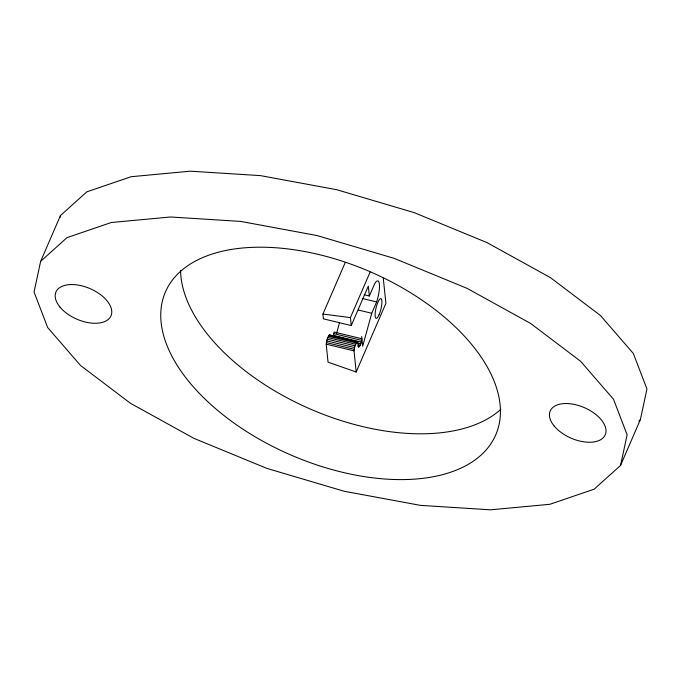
<?xml version="1.0" encoding="UTF-8"?>
<svg xmlns="http://www.w3.org/2000/svg" width="681" height="681" viewBox="0 0 681 681"><rect width="100%" height="100%" fill="white"/><g stroke="black" fill="none" stroke-linecap="round" stroke-linejoin="round"><path stroke-width="1.02" d="M383.25 278.197L385.914 303.309L356.18 372.005L328.038 362.164L326.216 344.177L327.127 339.112L328.897 335.341L329.434 334.958L357.67 341.811L358.598 347.514L360.87 343.828L361.875 338.746L361.679 336.525M356.18 372.005L354.035 350.868L354.946 345.812L357.244 341.658M361.347 342.109L333.537 335.41L334.065 332.056L361.875 338.746L362.701 346.178L371.741 313.269L376.644 301.938A15.782 3.924 -76.5 0 0 379.394 284.19A15.782 3.924 -76.5 0 0 374.703 283.645L369.349 296.014L364.199 294.771M40.639 261.351L34.05 292.013L47.67 327.535L80.562 365.501L130.497 403.322L194.068 438.428L266.943 468.417L344.16 491.256L420.449 505.37L490.609 509.822L549.873 504.289L594.19 489.154L620.536 465.446L640.361 419.649L646.95 388.987L633.33 353.465L600.438 315.499L550.503 277.678L486.932 242.572L414.057 212.583L336.84 189.744L260.551 175.63L190.391 171.178L131.127 176.711L86.81 191.846L60.464 215.554L40.639 261.351L66.993 237.643L111.309 222.508L170.565 216.984L240.733 221.427L317.023 235.549L394.231 258.38L467.106 288.369L530.678 323.475L580.621 361.296L613.513 399.27L627.133 434.793L620.536 465.446M60.022 217.597L60.464 215.554M336.533 333.494L339.547 322.522M369.349 296.014L368.302 286.148L351.251 325.552L323.441 318.861L322.93 314.052L345.122 262.772M351.251 325.552L350.409 317.601L370.089 272.128M638.804 421.045L640.361 419.649M322.93 314.052L350.409 317.601M362.224 298.465L376.644 301.938M358.351 310.042L371.741 313.269M333.886 333.664L361.696 340.364M357.67 341.811L329.434 334.958M328.897 335.341L356.708 342.032M357.78 343.079L360.87 343.828M328.293 336.218L356.103 342.909M327.689 337.512L355.499 344.211M358.24 344.858L360.3 345.352M357.627 346.05L359.696 346.544M327.127 339.112L354.946 345.812M326.676 340.866L354.486 347.557M326.361 342.603L354.171 349.302M326.216 344.177L354.035 350.868M500.799 409.358A179.954 99.843 23.4 0 1 310.408 409.085A179.954 99.843 23.4 0 1 180.567 270.34M379.155 314.622A10.147 2.52 -76.5 0 0 381.088 298.712A10.147 2.52 -76.5 0 0 375.282 312.128A10.147 2.52 -76.5 0 0 379.155 314.622M59.979 307.088A29.99 16.642 23.4 0 0 108.892 318.861A29.99 16.642 23.4 0 0 81.55 285.773A29.99 16.642 23.4 0 0 59.979 307.088M554.215 426.068A29.99 16.642 23.4 0 0 603.128 437.849A29.99 16.642 23.4 0 0 575.785 404.761A29.99 16.642 23.4 0 0 554.215 426.068M189.616 382.475A179.954 99.843 23.4 0 0 483.11 453.137A179.954 99.843 23.4 0 0 319.04 254.592A179.954 99.843 23.4 0 0 189.616 382.475"/></g></svg>
